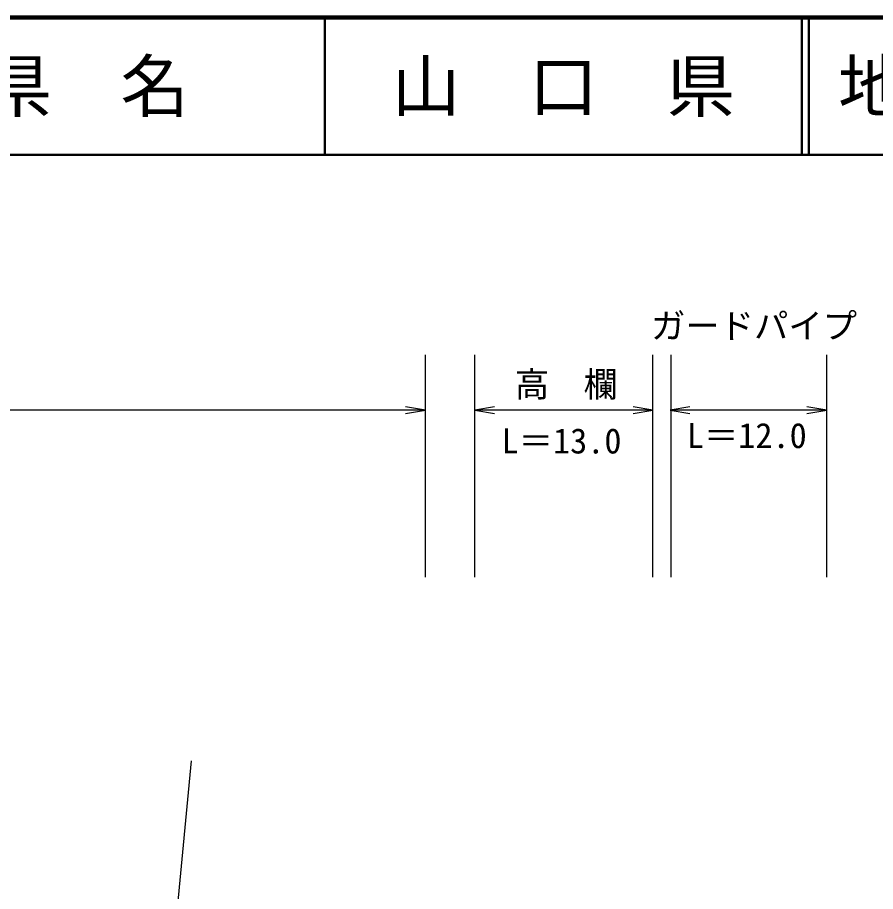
# Model space of a CAD drawing. Units: millimetres, scale not verified. Extents: x 40000 to 680000, y 20000 to 380000.
# Drawn here: x 310623 to 373105, y 316381 to 380000 of the extents above; entities that cross this region are included whole.
import ezdxf
from ezdxf.enums import TextEntityAlignment as Align

# ---------------------------------------------------------------- set-up
doc = ezdxf.new("R2010")
doc.units = ezdxf.units.MM
doc.header["$LTSCALE"] = 1000
for name, color, linetype, lineweight in [('M-BMK-SRVR', 3, 'Continuous', 25), ('M-STR-STR3', 7, 'Continuous', 25), ('M-TTL', 2, 'Continuous', 140), ('M-TTL-LINE', 7, 'Continuous', 50)]:
    doc.layers.add(name, color=color, linetype=linetype, lineweight=lineweight)
doc.layers.add('M-TTL-TXT', color=7, linetype='Continuous')
doc.styles.add('ＭＳ ゴシック', font='')
doc.styles.get('ＭＳ ゴシック').set_extended_font_data('MS Gothic')

# ---------------------------------------------------------------- blocks, each defined once
blk = doc.blocks.new('open_arrow')
at = {"color": 0, "linetype": 'Continuous', "lineweight": -2}
blk.add_lwpolyline([(7.5, 1.25), (0, 0), (7.5, -1.25)], dxfattribs=at)

msp = doc.modelspace()

# ---------------------------------------------------------------- linework, layer by layer
at = {"layer": 'M-BMK-SRVR'}
msp.add_line((323264, 325902), (316692, 255715), dxfattribs=at)
at = {"layer": 'M-STR-STR3'}
for p, q in [((340337, 339251), (340337, 355442)), ((343921, 339251), (343921, 355442)), ((356894, 339251), (356894, 355442)), ((358215, 339251), (358215, 355442)), ((369549, 339251), (369549, 355442)), ((340337, 351425), (254730, 351425)), ((356894, 351425), (343921, 351425)), ((369549, 351425), (358143, 351425))]:
    msp.add_line(p, q, dxfattribs=at)
at = {"layer": 'M-TTL'}
msp.add_line((680000, 380000), (40000, 380000), dxfattribs=at)
at = {"layer": 'M-TTL-LINE'}
for p, q in [((333000, 380000), (333000, 370000)), ((367750, 380000), (367750, 370000)), ((368250, 380000), (368250, 370000)), ((40000, 370000), (680000, 370000))]:
    msp.add_line(p, q, dxfattribs=at)

# ---------------------------------------------------------------- block references
at = {"layer": 'M-STR-STR3', "xscale": 193, "yscale": 193, "rotation": 180}
for p in [(340337, 351425), (356894, 351425), (369549, 351425)]:
    msp.add_blockref('open_arrow', p, dxfattribs=at)
at = {"layer": 'M-STR-STR3', "xscale": 193, "yscale": 193}
for p in [(343921, 351425), (358143, 351425)]:
    msp.add_blockref('open_arrow', p, dxfattribs=at)

# ---------------------------------------------------------------- texts
at = {"layer": 'M-STR-STR3', "style": 'ＭＳ ゴシック'}
for s, p in [('ガードパイプ', (356757, 357559)), ('高\u3000欄', (346840, 353303)), ('L＝13.0', (345872, 349181)), ('L＝12.0', (359362, 349574))]:
    msp.add_text(s, height=1833, dxfattribs=at).set_placement(p, align=Align.MIDDLE_LEFT)
at = {"layer": 'M-TTL-TXT', "style": 'ＭＳ ゴシック'}
for s, p in [('県\u3000名', (315625, 375000)), ('山\u3000口\u3000県', (350375, 375000))]:
    msp.add_text(s, height=3666, dxfattribs=at).set_placement(p, align=Align.MIDDLE_CENTER)
msp.add_text('地 名', height=3666, dxfattribs=at).set_placement((370380, 375000), align=Align.MIDDLE_LEFT)

doc.saveas('drawing.dxf')
